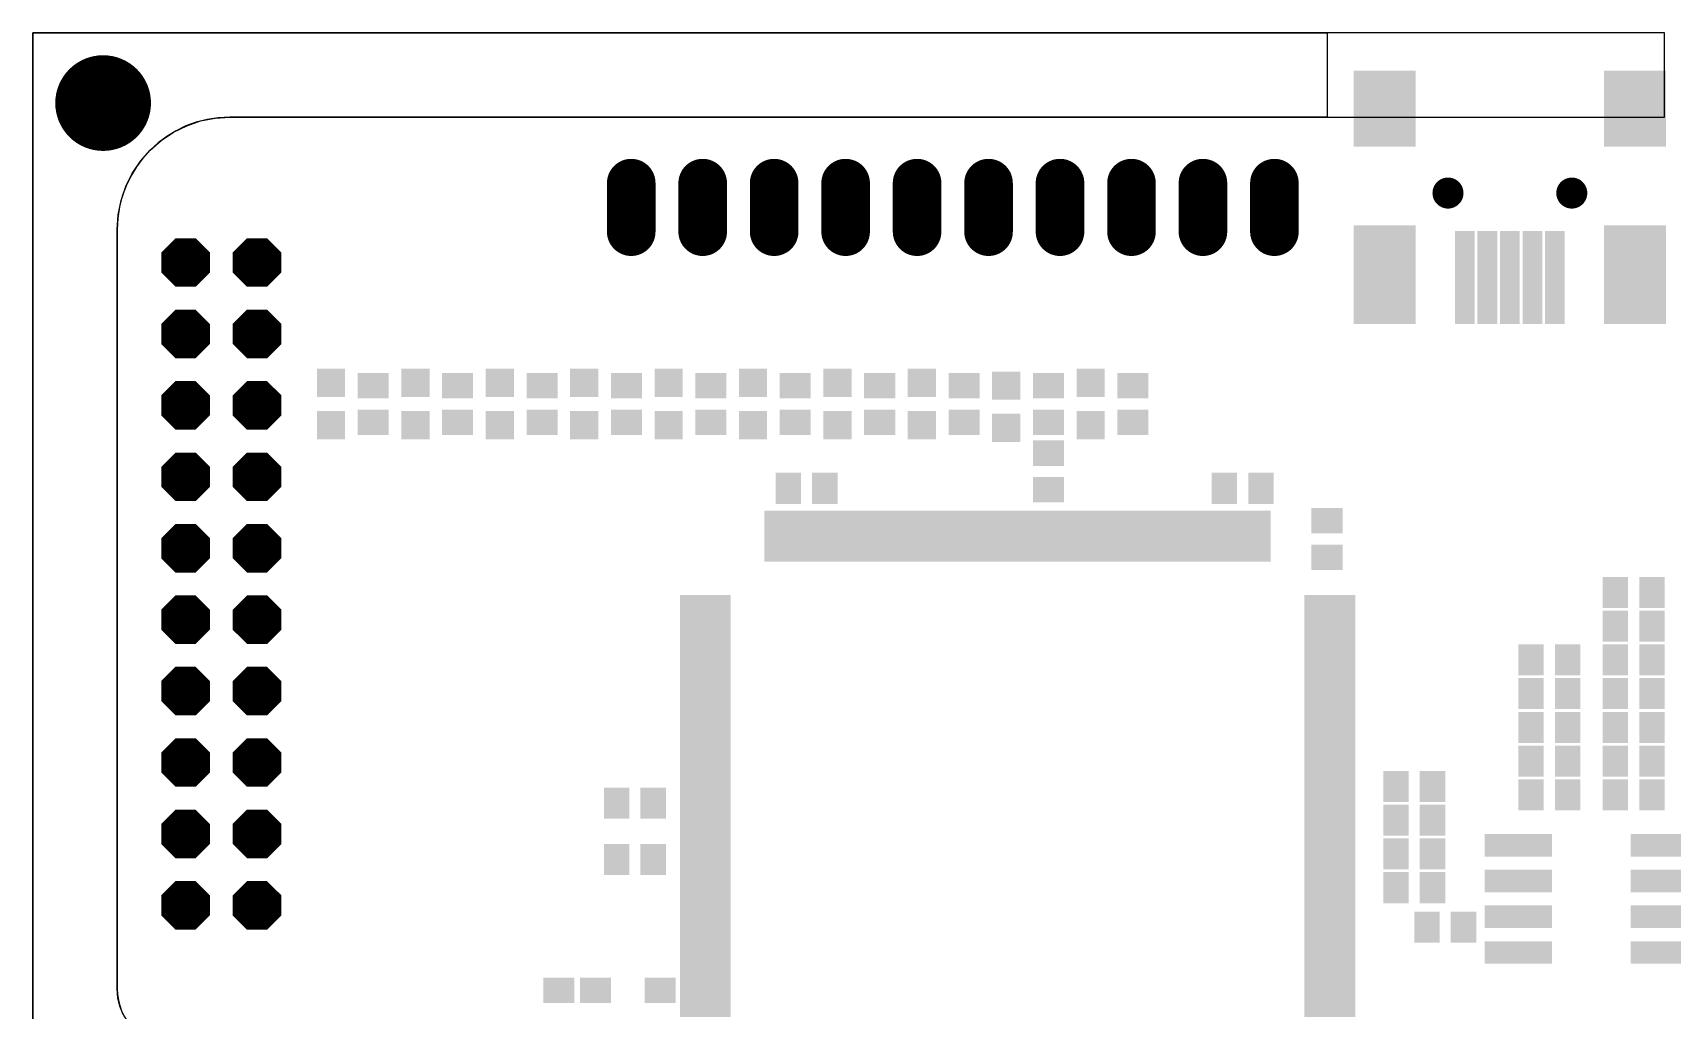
# Model space of a CAD drawing. Extents: x 0 to 122, y 0 to 96.
# Drawn here: x 0 to 58.3, y 61.2 to 96 of the extents above; entities that cross this region are included whole.
import ezdxf

# ---------------------------------------------------------------- set-up
doc = ezdxf.new("R2010")
doc.units = 0
doc.layers.add('29', color=253, linetype='CONTINUOUS')

# ---------------------------------------------------------------- blocks, each defined once
blk = doc.blocks.new('RECT')
blk.add_solid([(-0.5, -0.5), (0.5, -0.5), (-0.5, 0.5), (0.5, 0.5)])
blk = doc.blocks.new('LONGP100')
at = {"const_width": 1}
blk.add_lwpolyline([(-0.5, 0), (0.5, 0)], dxfattribs=at)
at = {"const_width": 0.5}
for points in [[(-0.5, 0.25, 1), (-0.5, -0.25)], [(0.5, -0.25, 1), (0.5, 0.25)]]:
    blk.add_lwpolyline(points, format="xyb", dxfattribs=at)
blk = doc.blocks.new('OCTAGONP')
at = {"const_width": 0.5}
blk.add_lwpolyline([(-0.25, -0.1036), (-0.25, 0.1036), (-0.1036, 0.25), (0.1036, 0.25), (0.25, 0.1036), (0.25, -0.1036), (0.1036, -0.25), (-0.1036, -0.25), (-0.25, -0.1036), (-0.25, 0.1036)], dxfattribs=at)

msp = doc.modelspace()

# ---------------------------------------------------------------- linework, layer by layer
at = {"layer": '29'}
for p, q in [((58, 96), (0, 96)), ((0, 96), (0, 0)), ((58, 96), (0, 96)), ((0, 96), (0, 0)), ((0, 60), (0, 96)), ((0, 96), (46, 96)), ((46, 96), (46, 93)), ((58, 93), (58, 96)), ((58, 93), (58, 96)), ((5, 92.4641), (5.4693, 92.6955)), ((5, 92.4641), (5.4693, 92.6955)), ((5.4693, 92.6955), (5.9647, 92.8637)), ((5.4693, 92.6955), (5.9647, 92.8637)), ((5.9647, 92.8637), (6.4779, 92.9658)), ((5.9647, 92.8637), (6.4779, 92.9658)), ((6.4779, 92.9658), (7, 93)), ((6.4779, 92.9658), (7, 93)), ((7, 93), (58, 93)), ((7, 93), (58, 93)), ((46, 93), (7, 93)), ((4.1716, 91.8284), (4.565, 92.1734)), ((4.1716, 91.8284), (4.565, 92.1734)), ((4.565, 92.1734), (5, 92.4641)), ((4.565, 92.1734), (5, 92.4641)), ((3.8266, 91.435), (4.1716, 91.8284)), ((3.8266, 91.435), (4.1716, 91.8284)), ((3.3045, 90.5307), (3.5359, 91)), ((3.3045, 90.5307), (3.5359, 91)), ((3.5359, 91), (3.8266, 91.435)), ((3.5359, 91), (3.8266, 91.435)), ((3.1363, 90.0353), (3.3045, 90.5307)), ((3.1363, 90.0353), (3.3045, 90.5307)), ((3.0342, 89.5221), (3.1363, 90.0353)), ((3.0342, 89.5221), (3.1363, 90.0353)), ((3, 89), (3.0342, 89.5221)), ((3, 89), (3.0342, 89.5221)), ((3, 62), (3, 89)), ((3, 62), (3, 89)), ((3, 89), (3, 62)), ((3.0246, 61.6871), (3, 62)), ((3.0246, 61.6871), (3, 62)), ((3.0979, 61.382), (3.0246, 61.6871)), ((3.0979, 61.382), (3.0246, 61.6871)), ((3.218, 61.092), (3.0979, 61.382)), ((3.218, 61.092), (3.0979, 61.382))]:
    msp.add_line(p, q, dxfattribs=at)
for points, const_width in [([(2.5, 92.6492, 1), (2.5, 94.3508, 1), (2.5, 92.6492)], 1.7016), ([(50.3, 90.0242, 1), (50.3, 90.5758, 1), (50.3, 90.0242)], 0.5516), ([(54.7, 90.0242, 1), (54.7, 90.5758, 1), (54.7, 90.0242)], 0.5516)]:
    msp.add_lwpolyline(points, format="xyb", dxfattribs=dict(at, const_width=const_width))
for centre, radius, start, end in [((7, 89), 4, 90, 180), ((5, 62), 2, 180, 270)]:
    msp.add_arc(centre, radius, start, end, dxfattribs=at)

# ---------------------------------------------------------------- block references
for name, p, xscale, yscale, rotation in [('RECT', (48.05, 93.3), 2.7032, 2.2032, 270), ('RECT', (56.95, 93.3), 2.7032, 2.2032, 270), ('LONGP100', (21.27, 89.79), 1.7272, 1.7272, 90), ('LONGP100', (23.81, 89.79), 1.7272, 1.7272, 90), ('LONGP100', (26.35, 89.79), 1.7272, 1.7272, 90), ('LONGP100', (28.89, 89.79), 1.7272, 1.7272, 90), ('LONGP100', (31.43, 89.79), 1.7272, 1.7272, 90), ('LONGP100', (33.97, 89.79), 1.7272, 1.7272, 90), ('LONGP100', (36.51, 89.79), 1.7272, 1.7272, 90), ('LONGP100', (39.05, 89.79), 1.7272, 1.7272, 90), ('LONGP100', (41.59, 89.79), 1.7272, 1.7272, 90), ('LONGP100', (44.13, 89.79), 1.7272, 1.7272, 90), ('OCTAGONP', (5.43, 87.83), 1.7272, 1.7272, 90), ('OCTAGONP', (7.97, 87.83), 1.7272, 1.7272, 90), ('RECT', (48.05, 87.4), 3.5032, 2.2032, 270), ('RECT', (50.9, 87.3), 3.3032, 0.7032, 270), ('RECT', (51.7, 87.3), 3.3032, 0.7032, 270), ('RECT', (52.5, 87.3), 3.3032, 0.7032, 270), ('RECT', (53.3, 87.3), 3.3032, 0.7032, 270), ('RECT', (54.1, 87.3), 3.3032, 0.7032, 270), ('RECT', (56.95, 87.4), 3.5032, 2.2032, 270), ('OCTAGONP', (5.43, 85.29), 1.7272, 1.7272, 90), ('OCTAGONP', (7.97, 85.29), 1.7272, 1.7272, 90), ('RECT', (10.6, 83.55), 1.0032, 1.0032, 180), ('RECT', (13.6, 83.55), 1.0032, 1.0032, 180), ('RECT', (16.6, 83.55), 1.0032, 1.0032, 180), ('RECT', (19.6, 83.55), 1.0032, 1.0032, 180), ('RECT', (22.6, 83.55), 1.0032, 1.0032, 180), ('RECT', (25.6, 83.55), 1.0032, 1.0032, 180), ('RECT', (28.6, 83.55), 1.0032, 1.0032, 180), ('RECT', (31.6, 83.55), 1.0032, 1.0032, 180), ('RECT', (34.6, 83.45), 1.0032, 1.0032, 180), ('RECT', (37.6, 83.55), 1.0032, 1.0032, 180), ('OCTAGONP', (5.43, 82.75), 1.7272, 1.7272, 90), ('OCTAGONP', (7.97, 82.75), 1.7272, 1.7272, 90), ('RECT', (12.1, 83.45), 0.9032, 1.1032, 270), ('RECT', (15.1, 83.45), 0.9032, 1.1032, 270), ('RECT', (18.1, 83.45), 0.9032, 1.1032, 270), ('RECT', (21.1, 83.45), 0.9032, 1.1032, 270), ('RECT', (24.1, 83.45), 0.9032, 1.1032, 270), ('RECT', (27.1, 83.45), 0.9032, 1.1032, 270), ('RECT', (30.1, 83.45), 0.9032, 1.1032, 270), ('RECT', (33.1, 83.45), 0.9032, 1.1032, 270), ('RECT', (36.1, 83.45), 0.9032, 1.1032, 90), ('RECT', (39.1, 83.45), 0.9032, 1.1032, 270), ('RECT', (10.6, 82.05), 1.0032, 1.0032, 180), ('RECT', (12.1, 82.15), 0.9032, 1.1032, 270), ('RECT', (13.6, 82.05), 1.0032, 1.0032, 180), ('RECT', (15.1, 82.15), 0.9032, 1.1032, 270), ('RECT', (16.6, 82.05), 1.0032, 1.0032, 180), ('RECT', (18.1, 82.15), 0.9032, 1.1032, 270), ('RECT', (19.6, 82.05), 1.0032, 1.0032, 180), ('RECT', (21.1, 82.15), 0.9032, 1.1032, 270), ('RECT', (22.6, 82.05), 1.0032, 1.0032, 180), ('RECT', (24.1, 82.15), 0.9032, 1.1032, 270), ('RECT', (25.6, 82.05), 1.0032, 1.0032, 180), ('RECT', (27.1, 82.15), 0.9032, 1.1032, 270), ('RECT', (28.6, 82.05), 1.0032, 1.0032, 180), ('RECT', (30.1, 82.15), 0.9032, 1.1032, 270), ('RECT', (31.6, 82.05), 1.0032, 1.0032, 180), ('RECT', (33.1, 82.15), 0.9032, 1.1032, 270), ('RECT', (34.6, 81.95), 1.0032, 1.0032, 180), ('RECT', (36.1, 82.15), 0.9032, 1.1032, 90), ('RECT', (37.6, 82.05), 1.0032, 1.0032, 180), ('RECT', (39.1, 82.15), 0.9032, 1.1032, 270), ('OCTAGONP', (5.43, 80.21), 1.7272, 1.7272, 90), ('OCTAGONP', (7.97, 80.21), 1.7272, 1.7272, 90), ('RECT', (36.1, 81.05), 0.9032, 1.1032, 90), ('RECT', (26.85, 79.8), 0.9032, 1.1032, 180), ('RECT', (28.15, 79.8), 0.9032, 1.1032, 180), ('RECT', (36.1, 79.75), 0.9032, 1.1032, 90), ('RECT', (26.25, 78.1), 1.8032, 0.5032, 90), ('RECT', (26.75, 78.1), 1.8032, 0.5032, 90), ('RECT', (27.25, 78.1), 1.8032, 0.5032, 90), ('RECT', (27.75, 78.1), 1.8032, 0.5032, 90), ('RECT', (28.25, 78.1), 1.8032, 0.5032, 90), ('RECT', (28.75, 78.1), 1.8032, 0.5032, 90), ('RECT', (29.25, 78.1), 1.8032, 0.5032, 90), ('RECT', (29.75, 78.1), 1.8032, 0.5032, 90), ('RECT', (30.25, 78.1), 1.8032, 0.5032, 90), ('RECT', (30.75, 78.1), 1.8032, 0.5032, 90), ('RECT', (31.25, 78.1), 1.8032, 0.5032, 90), ('RECT', (31.75, 78.1), 1.8032, 0.5032, 90), ('RECT', (32.25, 78.1), 1.8032, 0.5032, 90), ('RECT', (32.75, 78.1), 1.8032, 0.5032, 90), ('RECT', (33.25, 78.1), 1.8032, 0.5032, 90), ('RECT', (33.75, 78.1), 1.8032, 0.5032, 90), ('RECT', (34.25, 78.1), 1.8032, 0.5032, 90), ('RECT', (34.75, 78.1), 1.8032, 0.5032, 90), ('RECT', (35.25, 78.1), 1.8032, 0.5032, 90), ('RECT', (35.75, 78.1), 1.8032, 0.5032, 90), ('RECT', (36.25, 78.1), 1.8032, 0.5032, 90), ('RECT', (36.75, 78.1), 1.8032, 0.5032, 90), ('RECT', (37.25, 78.1), 1.8032, 0.5032, 90), ('RECT', (37.75, 78.1), 1.8032, 0.5032, 90), ('RECT', (38.25, 78.1), 1.8032, 0.5032, 90), ('RECT', (38.75, 78.1), 1.8032, 0.5032, 90), ('RECT', (39.25, 78.1), 1.8032, 0.5032, 90), ('RECT', (39.75, 78.1), 1.8032, 0.5032, 90), ('RECT', (40.25, 78.1), 1.8032, 0.5032, 90), ('RECT', (40.75, 78.1), 1.8032, 0.5032, 90), ('RECT', (41.25, 78.1), 1.8032, 0.5032, 90), ('RECT', (41.75, 78.1), 1.8032, 0.5032, 90), ('RECT', (42.25, 78.1), 1.8032, 0.5032, 90), ('RECT', (42.75, 78.1), 1.8032, 0.5032, 90), ('RECT', (43.25, 78.1), 1.8032, 0.5032, 90), ('RECT', (43.75, 78.1), 1.8032, 0.5032, 90), ('RECT', (46, 78.65), 0.9032, 1.1032, 90), ('OCTAGONP', (5.43, 77.67), 1.7272, 1.7272, 90), ('OCTAGONP', (7.97, 77.67), 1.7272, 1.7272, 90), ('RECT', (46, 77.35), 0.9032, 1.1032, 90), ('RECT', (56.25, 76.1), 0.9032, 1.1032, 180), ('RECT', (57.55, 76.1), 0.9032, 1.1032, 180), ('OCTAGONP', (5.43, 75.13), 1.7272, 1.7272, 90), ('OCTAGONP', (7.97, 75.13), 1.7272, 1.7272, 90), ('RECT', (23.9, 75.75), 1.8032, 0.5032, 180), ('RECT', (46.1, 75.75), 1.8032, 0.5032, 180), ('RECT', (23.9, 75.25), 1.8032, 0.5032, 180), ('RECT', (46.1, 75.25), 1.8032, 0.5032, 180), ('RECT', (56.25, 74.9), 0.9032, 1.1032, 180), ('RECT', (57.55, 74.9), 0.9032, 1.1032, 180), ('RECT', (23.9, 74.75), 1.8032, 0.5032, 180), ('RECT', (46.1, 74.75), 1.8032, 0.5032, 180), ('RECT', (23.9, 74.25), 1.8032, 0.5032, 180), ('RECT', (46.1, 74.25), 1.8032, 0.5032, 180), ('RECT', (53.25, 73.7), 0.9032, 1.1032, 180), ('RECT', (54.55, 73.7), 0.9032, 1.1032, 180), ('RECT', (56.25, 73.7), 0.9032, 1.1032, 180), ('RECT', (57.55, 73.7), 0.9032, 1.1032, 180), ('OCTAGONP', (5.43, 72.59), 1.7272, 1.7272, 90), ('OCTAGONP', (7.97, 72.59), 1.7272, 1.7272, 90), ('RECT', (23.9, 73.75), 1.8032, 0.5032, 180), ('RECT', (23.9, 73.25), 1.8032, 0.5032, 180), ('RECT', (46.1, 73.75), 1.8032, 0.5032, 180), ('RECT', (46.1, 73.25), 1.8032, 0.5032, 180), ('RECT', (23.9, 72.75), 1.8032, 0.5032, 180), ('RECT', (46.1, 72.75), 1.8032, 0.5032, 180), ('RECT', (53.25, 72.5), 0.9032, 1.1032, 180), ('RECT', (54.55, 72.5), 0.9032, 1.1032, 180), ('RECT', (56.25, 72.5), 0.9032, 1.1032, 180), ('RECT', (57.55, 72.5), 0.9032, 1.1032, 180), ('RECT', (23.9, 72.25), 1.8032, 0.5032, 180), ('RECT', (46.1, 72.25), 1.8032, 0.5032, 180), ('RECT', (23.9, 71.75), 1.8032, 0.5032, 180), ('RECT', (46.1, 71.75), 1.8032, 0.5032, 180), ('RECT', (53.25, 71.3), 0.9032, 1.1032, 180), ('RECT', (54.55, 71.3), 0.9032, 1.1032, 180), ('RECT', (56.25, 71.3), 0.9032, 1.1032, 180), ('RECT', (57.55, 71.3), 0.9032, 1.1032, 180), ('RECT', (23.9, 71.25), 1.8032, 0.5032, 180), ('RECT', (46.1, 71.25), 1.8032, 0.5032, 180), ('OCTAGONP', (5.43, 70.05), 1.7272, 1.7272, 90), ('OCTAGONP', (7.97, 70.05), 1.7272, 1.7272, 90), ('RECT', (23.9, 70.75), 1.8032, 0.5032, 180), ('RECT', (46.1, 70.75), 1.8032, 0.5032, 180), ('RECT', (53.25, 70.1), 0.9032, 1.1032, 180), ('RECT', (54.55, 70.1), 0.9032, 1.1032, 180), ('RECT', (56.25, 70.1), 0.9032, 1.1032, 180), ('RECT', (57.55, 70.1), 0.9032, 1.1032, 180), ('RECT', (23.9, 70.25), 1.8032, 0.5032, 180), ('RECT', (23.9, 69.75), 1.8032, 0.5032, 180), ('RECT', (46.1, 70.25), 1.8032, 0.5032, 180), ('RECT', (46.1, 69.75), 1.8032, 0.5032, 180), ('RECT', (23.9, 69.25), 1.8032, 0.5032, 180), ('RECT', (46.1, 69.25), 1.8032, 0.5032, 180), ('RECT', (53.25, 68.9), 0.9032, 1.1032, 180), ('RECT', (54.55, 68.9), 0.9032, 1.1032, 180), ('RECT', (56.25, 68.9), 0.9032, 1.1032, 180), ('RECT', (57.55, 68.9), 0.9032, 1.1032, 180), ('RECT', (20.75, 68.6), 0.9032, 1.1032, 180), ('RECT', (22.05, 68.6), 0.9032, 1.1032, 180), ('RECT', (23.9, 68.75), 1.8032, 0.5032, 180), ('RECT', (46.1, 68.75), 1.8032, 0.5032, 180), ('OCTAGONP', (5.43, 67.51), 1.7272, 1.7272, 90), ('OCTAGONP', (7.97, 67.51), 1.7272, 1.7272, 90), ('RECT', (23.9, 68.25), 1.8032, 0.5032, 180), ('RECT', (46.1, 68.25), 1.8032, 0.5032, 180), ('RECT', (48.45, 68), 0.9032, 1.1032, 180), ('RECT', (49.75, 68), 0.9032, 1.1032, 180), ('RECT', (23.9, 67.75), 1.8032, 0.5032, 180), ('RECT', (46.1, 67.75), 1.8032, 0.5032, 180), ('RECT', (20.75, 66.6), 0.9032, 1.1032, 180), ('RECT', (22.05, 66.6), 0.9032, 1.1032, 180), ('RECT', (23.9, 67.25), 1.8032, 0.5032, 180), ('RECT', (46.1, 67.25), 1.8032, 0.5032, 180), ('RECT', (52.8, 67.105), 0.8032, 2.4032, 90), ('RECT', (58, 67.105), 0.8032, 2.4032, 90), ('RECT', (23.9, 66.75), 1.8032, 0.5032, 180), ('RECT', (23.9, 66.25), 1.8032, 0.5032, 180), ('RECT', (46.1, 66.75), 1.8032, 0.5032, 180), ('RECT', (46.1, 66.25), 1.8032, 0.5032, 180), ('RECT', (23.9, 65.75), 1.8032, 0.5032, 180), ('RECT', (46.1, 65.75), 1.8032, 0.5032, 180), ('RECT', (52.8, 65.835), 0.8032, 2.4032, 90), ('RECT', (58, 65.835), 0.8032, 2.4032, 90), ('OCTAGONP', (5.43, 64.97), 1.7272, 1.7272, 90), ('OCTAGONP', (7.97, 64.97), 1.7272, 1.7272, 90), ('RECT', (23.9, 65.25), 1.8032, 0.5032, 180), ('RECT', (46.1, 65.25), 1.8032, 0.5032, 180), ('RECT', (23.9, 64.75), 1.8032, 0.5032, 180), ('RECT', (46.1, 64.75), 1.8032, 0.5032, 180), ('RECT', (49.55, 64.2), 0.9032, 1.1032, 180), ('RECT', (50.85, 64.2), 0.9032, 1.1032, 180), ('RECT', (52.8, 64.565), 0.8032, 2.4032, 90), ('RECT', (58, 64.565), 0.8032, 2.4032, 90), ('RECT', (23.9, 64.25), 1.8032, 0.5032, 180), ('RECT', (46.1, 64.25), 1.8032, 0.5032, 180), ('RECT', (23.9, 63.75), 1.8032, 0.5032, 180), ('RECT', (46.1, 63.75), 1.8032, 0.5032, 180), ('RECT', (52.8, 63.295), 0.8032, 2.4032, 90), ('RECT', (58, 63.295), 0.8032, 2.4032, 90), ('RECT', (23.9, 63.25), 1.8032, 0.5032, 180), ('RECT', (23.9, 62.75), 1.8032, 0.5032, 180), ('RECT', (46.1, 63.25), 1.8032, 0.5032, 180), ('RECT', (46.1, 62.75), 1.8032, 0.5032, 180), ('RECT', (18.7, 61.95), 0.9032, 1.1032, 270), ('RECT', (20, 61.95), 0.9032, 1.1032, 90), ('RECT', (22.3, 61.95), 0.9032, 1.1032, 270), ('RECT', (23.9, 62.25), 1.8032, 0.5032, 180), ('RECT', (46.1, 62.25), 1.8032, 0.5032, 180), ('RECT', (23.9, 61.75), 1.8032, 0.5032, 180), ('RECT', (46.1, 61.75), 1.8032, 0.5032, 180), ('RECT', (23.9, 61.25), 1.8032, 0.5032, 180), ('RECT', (46.1, 61.25), 1.8032, 0.5032, 180)]:
    msp.add_blockref(name, p, dxfattribs=dict(at, xscale=xscale, yscale=yscale, rotation=rotation))
at = {"layer": '29', "xscale": 0.9032, "yscale": 1.1032}
for p in [(42.35, 79.8), (43.65, 79.8), (48.45, 69.2), (49.75, 69.2), (48.45, 66.8), (49.75, 66.8), (48.45, 65.6), (49.75, 65.6)]:
    msp.add_blockref('RECT', p, dxfattribs=at)

doc.saveas('drawing.dxf')
